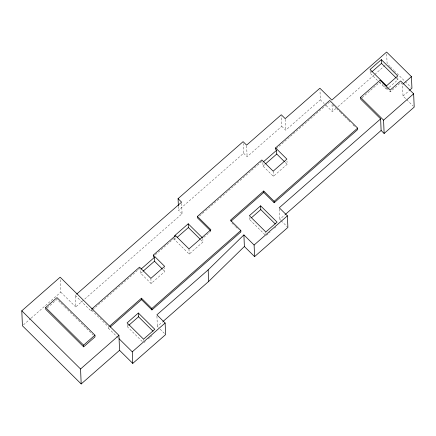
<?xml version="1.0" encoding="UTF-8"?>
<svg xmlns="http://www.w3.org/2000/svg" width="436" height="436" viewBox="0 0 436 436"><rect width="100%" height="100%" fill="white"/><g stroke="black" fill="none" stroke-linecap="round" stroke-linejoin="round"><path stroke-width="0.33" stroke-dasharray="2.18 1.64" d="M23.451 324.875L30.613 318.602M31.12 318.149L60.784 292.147L60.217 278.544M47.192 307.98L57.062 299.325L60.424 302.655M181.643 203.432L182.074 213.727L75.739 306.949L75.254 295.363L76.273 294.469M182.074 213.727L178.558 210.245L243.588 153.232L243.184 143.58M243.588 153.232L247.108 156.72L281.76 126.336L281.329 116.041M281.76 126.336L285.689 130.222L320.378 99.817L319.97 90.159M75.254 295.363L91.129 311.081L92.149 310.187M92.661 309.74L139.618 268.571L140.566 269.513L140.724 273.274L151.101 283.547L164.846 271.503L164.683 267.611M155.38 254.755L175.594 237.037M199.508 216.065L205.133 211.138M205.645 210.686L261.894 161.38L262.848 162.323L263.006 166.078L273.383 176.351L287.122 164.307L286.986 161.069M276.146 148.883L329.763 101.882L330.728 102.836M202.827 238.247L202.985 242.007L189.191 254.101L174.591 239.647L176.635 237.854M140.724 273.274L142.763 271.492M263.006 166.078L265.039 164.296M377.483 80.447L370.224 73.259L371.243 72.365M326.112 105.496L332.325 111.649L335.911 108.504M337.955 106.711L374.301 74.85M374.813 74.403L382.999 67.226M383.511 66.773L385.56 64.98M362.109 97.735L380.236 81.843L383.587 85.162M203.835 237.364L210.904 231.167M118.118 337.802L108.657 328.433L109.665 327.55M379.418 82.366L386.678 89.549L388.721 87.756M389.234 87.309L397.926 79.69L397.823 77.183M384.062 85.63L390.28 91.789L400.711 82.649L402.532 84.453L403.022 96.034L406.281 99.266M142.256 341.497L127.252 326.64L128.277 325.747M265.012 234.786L249.523 219.455L250.547 218.556M403.022 96.034L408.963 90.83M158.273 327.332L157.358 326.422L162.437 321.975M280.702 220.294L279.743 219.346L284.861 214.861M144.218 342.483L145.243 341.59M148.311 338.897L149.842 337.551M150.355 337.104L152.404 335.311M266.489 235.298L270.069 232.159M274.675 228.121L275.699 227.227M389.958 66.474L387.097 63.634L386.661 53.334M390.438 66.942L393.784 70.256M394.258 70.725L404.766 81.129M405.246 81.603L410.979 87.276M396.477 78.251L397.926 79.69M406.744 99.724L413.268 106.182M332.652 104.744L336.025 108.084M336.505 108.559L339.878 111.899M340.358 112.374L344.211 116.189M344.691 116.668L348.064 120.004M348.544 120.483L350.953 122.865M352.882 124.772L354.806 126.68M320.378 99.817L324.199 103.599M285.237 162.437L287.122 164.307M281.182 220.769L287.411 226.938M231.903 223.041L235.217 226.317M235.691 226.785L238.525 229.598M200.631 239.675L202.985 242.007M162.486 269.165L164.846 271.503M160.11 329.153L164.699 333.693M60.784 292.147L75.739 306.949M60.904 303.129L64.266 306.459M64.751 306.933L93.091 334.995M390.236 90.644L390.28 91.789M386.547 86.421L386.678 89.549M370.115 70.752L370.224 73.259M332.03 104.564L332.325 111.649M285.226 119.284L285.689 130.222M279.312 209.051L279.743 219.346M273.165 171.168L273.383 176.351M265.824 231.985L265.873 233.238M246.651 145.777L247.108 156.72M249.447 217.575L249.523 219.455M188.973 248.918L189.191 254.101M178.395 206.386L178.558 210.245M174.509 237.767L174.591 239.647M156.927 316.127L157.358 326.422M150.883 278.364L151.101 283.547M143.548 339.175L143.602 340.429M127.149 324.139L127.252 326.64M108.657 328.433L108.597 327.011L91.07 309.658L91.129 311.081"/><path stroke-width="0.65" d="M119.551 350.326L81.189 383.953L22.427 325.774L21.8 310.808L60.157 277.182L118.924 335.36L119.551 350.326L132.762 363.406L165.615 334.603L165.13 323.016L156.873 314.841L208.163 269.873L243.898 234.917L254.101 245.021L254.586 256.602L287.891 227.412L287.406 215.825L279.258 207.759L380.633 118.892L360.599 99.059L360.528 97.342L380.165 80.126L390.209 90.072L400.64 80.933L413.644 93.805L414.2 107.103L384.132 133.465L381.118 130.478L380.633 118.892M162.944 321.528L208.648 281.46L244.383 246.504L243.898 234.917M45.638 307.56L56.991 297.608L94.939 335.18L95.01 336.897L83.658 346.849L45.709 309.277L45.638 307.56L83.587 345.132L83.658 346.849M178.368 205.738L178.073 198.658L243.103 141.651L246.623 145.134L281.275 114.755L285.199 118.641L319.888 88.23L331.84 100.062L386.612 52.048L411.448 76.638L411.933 88.225L409.459 90.394M76.785 294.017L181.589 202.146L178.073 198.658M202.359 237.784L188.227 223.793L174.433 235.887L175.207 236.655M91.576 309.211L139.558 267.148L150.883 278.364L164.628 266.32L153.298 255.104L175.534 235.614L188.973 248.918L210.844 229.745L197.404 216.436L261.834 159.958L273.165 171.168L286.904 159.124L275.579 147.908L329.703 100.46L357.64 128.119L357.7 129.541L274.19 202.745L263.785 192.445L263.726 191.017L230.426 220.213L240.83 230.513L240.89 231.941L151.919 309.936L141.515 299.63L141.455 298.208L109.605 326.128M177.147 237.407L188.385 227.554L188.227 223.793M141.079 269.072L154.311 257.469L153.358 256.526L153.298 255.104M263.355 161.876L276.588 150.273L275.639 149.33L275.579 147.908M381.315 59.639L370.066 69.498L386.519 85.794L397.768 75.929L381.315 59.639L381.473 63.394L395.992 77.772M143.27 271.045L154.469 261.229L154.311 257.469M265.551 163.849L276.746 154.033L276.588 150.273M371.755 71.913L381.473 63.394M83.587 345.132L94.939 335.18M110.172 327.104L141.515 299.63M230.987 221.194L263.785 192.445M138.348 313.021L127.094 322.885L143.548 339.175L154.802 329.311L138.348 313.021L138.506 316.781L153.025 331.153M260.619 205.83L249.37 215.695L265.824 231.985L277.073 222.12L260.619 205.83L260.777 209.591L275.296 223.962M403.028 84.017L411.448 76.638M128.789 325.3L138.506 316.781M251.572 217.662L260.777 209.591M81.189 383.953L80.562 368.987L118.924 335.36M151.919 309.936L151.859 308.514L240.83 230.513M274.19 202.745L274.135 201.323L357.64 128.119M384.132 133.465L383.576 120.162L413.644 93.805M285.373 214.408L381.118 130.478M132.762 363.406L132.277 351.819L165.13 323.016M254.101 245.021L287.406 215.825M360.528 97.342L383.576 120.162M276.746 154.033L284.294 161.505M263.726 191.017L274.135 201.323M244.383 246.504L254.586 256.602M210.425 230.693L197.464 217.858L197.404 216.436M188.385 227.554L200.162 239.211M154.469 261.229L162.018 268.701M141.455 298.208L151.859 308.514M119.066 338.739L132.277 351.819M21.8 310.808L80.562 368.987M208.163 269.873L208.648 281.46"/></g></svg>
